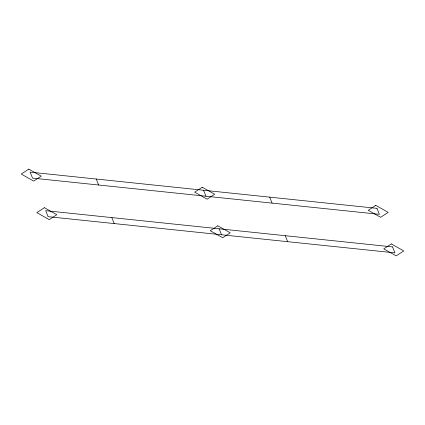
<?xml version="1.0" encoding="UTF-8"?>
<svg xmlns="http://www.w3.org/2000/svg" width="425" height="425" viewBox="0 0 425 425"><rect width="100%" height="100%" fill="white"/><g stroke="black" fill="none" stroke-linecap="round" stroke-linejoin="round"><path stroke-width="0.64" d="M269.689 197.142L272.101 203.118M285.255 235.7L287.667 241.676M203.548 190.235L205.96 196.212M219.114 228.793L221.526 234.77M96.252 179.031L98.664 185.008M111.817 217.589L114.229 223.566M28.831 169.134L21.25 174.064L33.66 181.087L41.241 176.152L28.831 169.134M44.397 207.692L36.816 212.622L49.226 219.645L56.807 214.71L44.397 207.692M202.268 187.239L194.687 192.174L207.092 199.192L214.673 194.262L202.268 187.239M217.834 225.797L210.253 230.732L222.657 237.75L230.244 232.82L217.834 225.797M375.774 205.355L368.193 210.29L380.603 217.308L388.184 212.378L375.774 205.355M391.34 243.913L383.759 248.848L396.169 255.866L403.75 250.936L391.34 243.913M376.98 208.346L30.111 172.13L32.523 178.107L379.392 214.322L376.98 208.346M392.546 246.904L45.677 210.688L48.089 216.665L394.963 252.88L392.546 246.904"/></g></svg>
